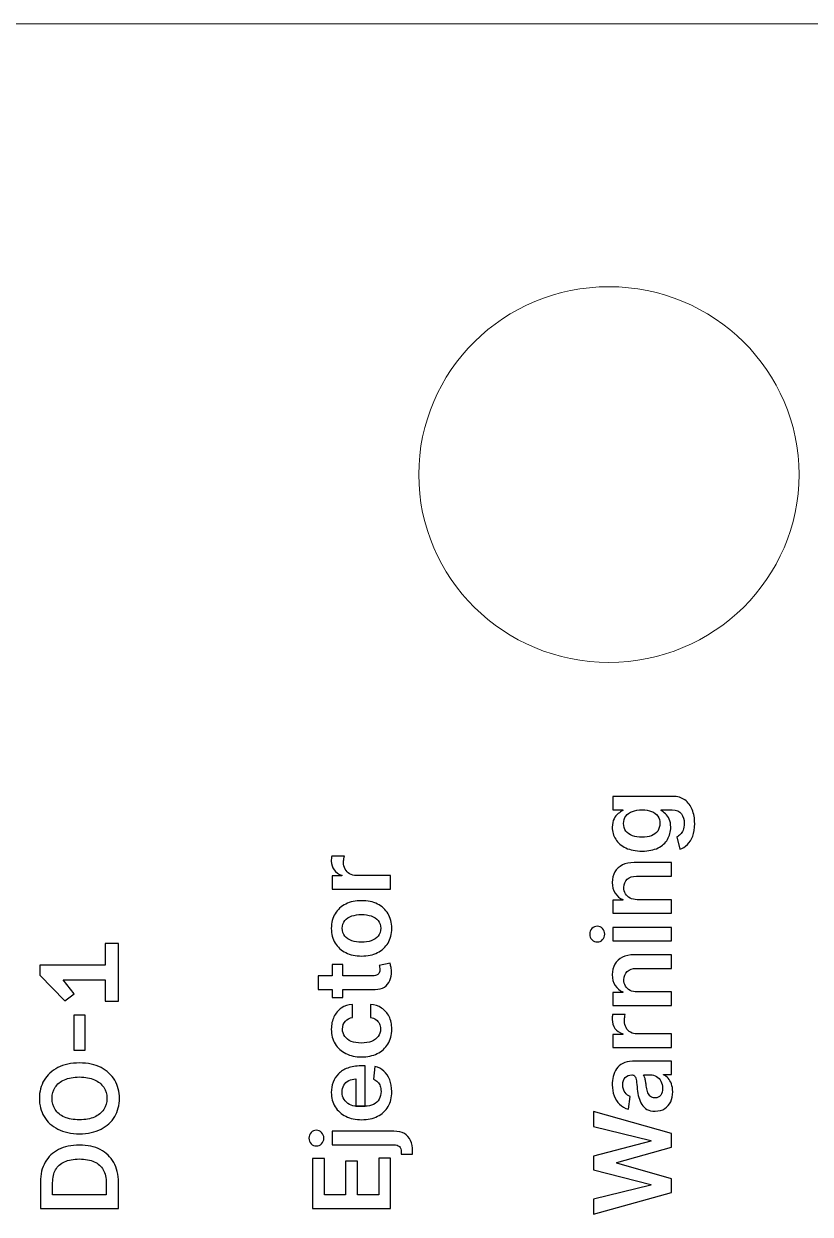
# Model space of a CAD drawing. Header units: millimetres. Extents: x -62 to 62, y -18 to 19.
# Drawn here: x -30.59 to -20.12, y 2.67 to 18.52 of the extents above; entities that cross this region are included whole.
import ezdxf
from ezdxf.lldxf.tags import DXFTag

# ---------------------------------------------------------------- set-up
doc = ezdxf.new("R2010")
doc.units = ezdxf.units.MM
doc.header["$MEASUREMENT"] = 0
doc.layers.add('Layer 1', color=7, linetype='Continuous')
tags = doc.linetypes.add('New Line14', pattern=[0.2, 0.1, -0.1]).pattern_tags.tags
tags[6:7] = [DXFTag(74, 4), DXFTag(75, 0), DXFTag(340, '0'), DXFTag(46, 1.0), DXFTag(50, 0.0), DXFTag(44, 0.0), DXFTag(45, 0.0)]
tags[4:5] = [DXFTag(74, 4), DXFTag(75, 0), DXFTag(340, '0'), DXFTag(46, 1.0), DXFTag(50, 0.0), DXFTag(44, 0.0), DXFTag(45, 0.0)]
tags = doc.linetypes.add('New Line21', pattern=[0.2, 0.1, -0.1]).pattern_tags.tags
tags[6:7] = [DXFTag(74, 4), DXFTag(75, 0), DXFTag(340, '0'), DXFTag(46, 1.0), DXFTag(50, 0.0), DXFTag(44, 0.0), DXFTag(45, 0.0)]
tags[4:5] = [DXFTag(74, 4), DXFTag(75, 0), DXFTag(340, '0'), DXFTag(46, 1.0), DXFTag(50, 0.0), DXFTag(44, 0.0), DXFTag(45, 0.0)]

msp = doc.modelspace()

# ---------------------------------------------------------------- linework, layer by layer
at = {"layer": 'Layer 1', "color": 1, "linetype": 'New Line21', "lineweight": 5}
msp.add_open_spline([(-50.809, 18.516), (-50.809, 18.516), (50.768, 18.516), (50.768, 18.516)], degree=3, dxfattribs=at)
at = {"layer": 'Layer 1', "color": 1, "linetype": 'New Line14', "lineweight": 5}
msp.add_open_spline([(-25.329, 12.515), (-25.329, 13.896), (-24.196, 15.016), (-22.797, 15.016), (-22.797, 15.016), (-21.399, 15.016), (-20.265, 13.896), (-20.265, 12.515), (-20.265, 12.515), (-20.265, 11.134), (-21.399, 10.014), (-22.797, 10.014), (-22.797, 10.014), (-24.196, 10.014), (-25.329, 11.134), (-25.329, 12.515)], degree=3, knots=[0, 0, 0, 0, 0.2, 0.2, 0.2, 0.2, 0.4, 0.4, 0.4, 0.4, 0.6, 0.6, 0.6, 0.6, 1, 1, 1, 1], dxfattribs=at)
at = {"layer": 'Layer 1'}
for points, knots in [([(-21.655, 7.868), (-21.655, 7.803), (-21.664, 7.747), (-21.682, 7.7), (-21.682, 7.7), (-21.7, 7.654), (-21.723, 7.616), (-21.753, 7.588), (-21.753, 7.588), (-21.783, 7.559), (-21.816, 7.54), (-21.852, 7.529), (-21.852, 7.529), (-21.852, 7.529), (-21.892, 7.692), (-21.892, 7.692), (-21.892, 7.692), (-21.877, 7.699), (-21.862, 7.71), (-21.847, 7.724), (-21.847, 7.724), (-21.832, 7.738), (-21.819, 7.757), (-21.809, 7.781), (-21.809, 7.781), (-21.799, 7.805), (-21.794, 7.835), (-21.794, 7.871), (-21.794, 7.871), (-21.794, 7.923), (-21.807, 7.965), (-21.832, 7.999), (-21.832, 7.999), (-21.857, 8.033), (-21.898, 8.05), (-21.956, 8.05), (-21.956, 8.05), (-21.956, 8.05), (-22.103, 8.05), (-22.103, 8.05), (-22.103, 8.05), (-22.103, 8.05), (-22.103, 8.041), (-22.103, 8.041), (-22.103, 8.041), (-22.084, 8.031), (-22.065, 8.018), (-22.045, 8), (-22.045, 8), (-22.025, 7.982), (-22.008, 7.958), (-21.995, 7.929), (-21.995, 7.929), (-21.981, 7.9), (-21.974, 7.863), (-21.974, 7.819), (-21.974, 7.819), (-21.974, 7.76), (-21.989, 7.707), (-22.017, 7.658), (-22.017, 7.658), (-22.045, 7.611), (-22.087, 7.573), (-22.143, 7.544), (-22.143, 7.544), (-22.2, 7.516), (-22.27, 7.502), (-22.356, 7.502), (-22.356, 7.502), (-22.441, 7.502), (-22.513, 7.516), (-22.572, 7.544), (-22.572, 7.544), (-22.631, 7.573), (-22.676, 7.611), (-22.707, 7.659), (-22.707, 7.659), (-22.737, 7.707), (-22.753, 7.761), (-22.753, 7.82), (-22.753, 7.82), (-22.753, 7.865), (-22.745, 7.902), (-22.729, 7.931), (-22.729, 7.931), (-22.714, 7.96), (-22.696, 7.984), (-22.674, 8.001), (-22.674, 8.001), (-22.653, 8.018), (-22.633, 8.032), (-22.614, 8.041), (-22.614, 8.041), (-22.614, 8.041), (-22.614, 8.051), (-22.614, 8.051), (-22.614, 8.051), (-22.614, 8.051), (-22.743, 8.051), (-22.743, 8.051), (-22.743, 8.051), (-22.743, 8.051), (-22.743, 8.23), (-22.743, 8.23), (-22.743, 8.23), (-22.743, 8.23), (-21.951, 8.23), (-21.951, 8.23), (-21.951, 8.23), (-21.884, 8.23), (-21.829, 8.214), (-21.785, 8.183), (-21.785, 8.183), (-21.742, 8.151), (-21.709, 8.108), (-21.688, 8.054), (-21.688, 8.054), (-21.666, 7.999), (-21.655, 7.938), (-21.655, 7.868)], [0, 0, 0, 0, 0.032258, 0.032258, 0.032258, 0.032258, 0.064516, 0.064516, 0.064516, 0.064516, 0.096774, 0.096774, 0.096774, 0.096774, 0.129032, 0.129032, 0.129032, 0.129032, 0.16129, 0.16129, 0.16129, 0.16129, 0.193548, 0.193548, 0.193548, 0.193548, 0.225806, 0.225806, 0.225806, 0.225806, 0.258065, 0.258065, 0.258065, 0.258065, 0.290323, 0.290323, 0.290323, 0.290323, 0.322581, 0.322581, 0.322581, 0.322581, 0.354839, 0.354839, 0.354839, 0.354839, 0.387097, 0.387097, 0.387097, 0.387097, 0.419355, 0.419355, 0.419355, 0.419355, 0.451613, 0.451613, 0.451613, 0.451613, 0.483871, 0.483871, 0.483871, 0.483871, 0.516129, 0.516129, 0.516129, 0.516129, 0.548387, 0.548387, 0.548387, 0.548387, 0.580645, 0.580645, 0.580645, 0.580645, 0.612903, 0.612903, 0.612903, 0.612903, 0.645161, 0.645161, 0.645161, 0.645161, 0.677419, 0.677419, 0.677419, 0.677419, 0.709677, 0.709677, 0.709677, 0.709677, 0.741935, 0.741935, 0.741935, 0.741935, 0.774194, 0.774194, 0.774194, 0.774194, 0.806452, 0.806452, 0.806452, 0.806452, 0.83871, 0.83871, 0.83871, 0.83871, 0.870968, 0.870968, 0.870968, 0.870968, 0.903226, 0.903226, 0.903226, 0.903226, 0.935484, 0.935484, 0.935484, 0.935484, 1, 1, 1, 1]), ([(-22.119, 7.87), (-22.119, 7.908), (-22.128, 7.941), (-22.147, 7.968), (-22.147, 7.968), (-22.166, 7.995), (-22.193, 8.016), (-22.229, 8.03), (-22.229, 8.03), (-22.264, 8.044), (-22.307, 8.051), (-22.357, 8.051), (-22.357, 8.051), (-22.405, 8.051), (-22.448, 8.044), (-22.485, 8.03), (-22.485, 8.03), (-22.522, 8.016), (-22.551, 7.996), (-22.571, 7.969), (-22.571, 7.969), (-22.592, 7.942), (-22.602, 7.909), (-22.602, 7.87), (-22.602, 7.87), (-22.602, 7.829), (-22.592, 7.796), (-22.57, 7.769), (-22.57, 7.769), (-22.549, 7.742), (-22.519, 7.721), (-22.482, 7.707), (-22.482, 7.707), (-22.446, 7.694), (-22.404, 7.687), (-22.357, 7.687), (-22.357, 7.687), (-22.309, 7.687), (-22.267, 7.694), (-22.231, 7.707), (-22.231, 7.707), (-22.196, 7.721), (-22.168, 7.742), (-22.148, 7.769), (-22.148, 7.769), (-22.128, 7.796), (-22.119, 7.83), (-22.119, 7.87)], [0, 0, 0, 0, 0.076923, 0.076923, 0.076923, 0.076923, 0.153846, 0.153846, 0.153846, 0.153846, 0.230769, 0.230769, 0.230769, 0.230769, 0.307692, 0.307692, 0.307692, 0.307692, 0.384615, 0.384615, 0.384615, 0.384615, 0.461538, 0.461538, 0.461538, 0.461538, 0.538462, 0.538462, 0.538462, 0.538462, 0.615385, 0.615385, 0.615385, 0.615385, 0.692308, 0.692308, 0.692308, 0.692308, 0.769231, 0.769231, 0.769231, 0.769231, 0.846154, 0.846154, 0.846154, 0.846154, 1, 1, 1, 1]), ([(-25.704, 6.996), (-25.704, 6.996), (-26.483, 6.996), (-26.483, 6.996), (-26.483, 6.996), (-26.483, 6.996), (-26.483, 7.172), (-26.483, 7.172), (-26.483, 7.172), (-26.483, 7.172), (-26.354, 7.172), (-26.354, 7.172), (-26.354, 7.172), (-26.354, 7.172), (-26.354, 7.18), (-26.354, 7.18), (-26.354, 7.18), (-26.398, 7.194), (-26.433, 7.218), (-26.457, 7.252), (-26.457, 7.252), (-26.482, 7.287), (-26.494, 7.326), (-26.494, 7.37), (-26.494, 7.37), (-26.494, 7.38), (-26.494, 7.391), (-26.493, 7.404), (-26.493, 7.404), (-26.492, 7.416), (-26.491, 7.427), (-26.489, 7.435), (-26.489, 7.435), (-26.489, 7.435), (-26.32, 7.435), (-26.32, 7.435), (-26.32, 7.435), (-26.323, 7.428), (-26.326, 7.415), (-26.328, 7.399), (-26.328, 7.399), (-26.33, 7.382), (-26.331, 7.366), (-26.331, 7.351), (-26.331, 7.351), (-26.331, 7.318), (-26.324, 7.288), (-26.309, 7.262), (-26.309, 7.262), (-26.295, 7.236), (-26.275, 7.215), (-26.25, 7.2), (-26.25, 7.2), (-26.225, 7.185), (-26.195, 7.178), (-26.162, 7.178), (-26.162, 7.178), (-26.162, 7.178), (-25.704, 7.178), (-25.704, 7.178), (-25.704, 7.178), (-25.704, 7.178), (-25.704, 6.996), (-25.704, 6.996)], [0, 0, 0, 0, 0.058824, 0.058824, 0.058824, 0.058824, 0.117647, 0.117647, 0.117647, 0.117647, 0.176471, 0.176471, 0.176471, 0.176471, 0.235294, 0.235294, 0.235294, 0.235294, 0.294118, 0.294118, 0.294118, 0.294118, 0.352941, 0.352941, 0.352941, 0.352941, 0.411765, 0.411765, 0.411765, 0.411765, 0.470588, 0.470588, 0.470588, 0.470588, 0.529412, 0.529412, 0.529412, 0.529412, 0.588235, 0.588235, 0.588235, 0.588235, 0.647059, 0.647059, 0.647059, 0.647059, 0.705882, 0.705882, 0.705882, 0.705882, 0.764706, 0.764706, 0.764706, 0.764706, 0.823529, 0.823529, 0.823529, 0.823529, 0.882353, 0.882353, 0.882353, 0.882353, 1, 1, 1, 1]), ([(-22.42, 6.855), (-22.42, 6.855), (-21.963, 6.855), (-21.963, 6.855), (-21.963, 6.855), (-21.963, 6.855), (-21.963, 6.674), (-21.963, 6.674), (-21.963, 6.674), (-21.963, 6.674), (-22.743, 6.674), (-22.743, 6.674), (-22.743, 6.674), (-22.743, 6.674), (-22.743, 6.847), (-22.743, 6.847), (-22.743, 6.847), (-22.743, 6.847), (-22.61, 6.847), (-22.61, 6.847), (-22.61, 6.847), (-22.61, 6.847), (-22.61, 6.856), (-22.61, 6.856), (-22.61, 6.856), (-22.654, 6.874), (-22.688, 6.902), (-22.714, 6.941), (-22.714, 6.941), (-22.74, 6.98), (-22.753, 7.028), (-22.753, 7.086), (-22.753, 7.086), (-22.753, 7.139), (-22.741, 7.185), (-22.718, 7.224), (-22.718, 7.224), (-22.695, 7.264), (-22.662, 7.295), (-22.618, 7.317), (-22.618, 7.317), (-22.575, 7.339), (-22.522, 7.349), (-22.459, 7.349), (-22.459, 7.349), (-22.459, 7.349), (-21.963, 7.349), (-21.963, 7.349), (-21.963, 7.349), (-21.963, 7.349), (-21.963, 7.168), (-21.963, 7.168), (-21.963, 7.168), (-21.963, 7.168), (-22.431, 7.168), (-22.431, 7.168), (-22.431, 7.168), (-22.483, 7.168), (-22.524, 7.154), (-22.553, 7.128), (-22.553, 7.128), (-22.583, 7.101), (-22.598, 7.065), (-22.598, 7.018), (-22.598, 7.018), (-22.598, 6.986), (-22.59, 6.958), (-22.576, 6.933), (-22.576, 6.933), (-22.562, 6.909), (-22.542, 6.89), (-22.516, 6.876), (-22.516, 6.876), (-22.489, 6.862), (-22.458, 6.855), (-22.42, 6.855)], [0, 0, 0, 0, 0.05, 0.05, 0.05, 0.05, 0.1, 0.1, 0.1, 0.1, 0.15, 0.15, 0.15, 0.15, 0.2, 0.2, 0.2, 0.2, 0.25, 0.25, 0.25, 0.25, 0.3, 0.3, 0.3, 0.3, 0.35, 0.35, 0.35, 0.35, 0.4, 0.4, 0.4, 0.4, 0.45, 0.45, 0.45, 0.45, 0.5, 0.5, 0.5, 0.5, 0.55, 0.55, 0.55, 0.55, 0.6, 0.6, 0.6, 0.6, 0.65, 0.65, 0.65, 0.65, 0.7, 0.7, 0.7, 0.7, 0.75, 0.75, 0.75, 0.75, 0.8, 0.8, 0.8, 0.8, 0.85, 0.85, 0.85, 0.85, 0.9, 0.9, 0.9, 0.9, 1, 1, 1, 1]), ([(-25.689, 6.473), (-25.689, 6.398), (-25.706, 6.333), (-25.739, 6.278), (-25.739, 6.278), (-25.773, 6.223), (-25.82, 6.18), (-25.88, 6.15), (-25.88, 6.15), (-25.94, 6.12), (-26.01, 6.105), (-26.091, 6.105), (-26.091, 6.105), (-26.171, 6.105), (-26.242, 6.12), (-26.302, 6.15), (-26.302, 6.15), (-26.363, 6.18), (-26.41, 6.223), (-26.443, 6.278), (-26.443, 6.278), (-26.477, 6.333), (-26.494, 6.398), (-26.494, 6.473), (-26.494, 6.473), (-26.494, 6.549), (-26.477, 6.614), (-26.443, 6.669), (-26.443, 6.669), (-26.41, 6.724), (-26.363, 6.767), (-26.302, 6.797), (-26.302, 6.797), (-26.242, 6.827), (-26.171, 6.842), (-26.091, 6.842), (-26.091, 6.842), (-26.01, 6.842), (-25.94, 6.827), (-25.88, 6.797), (-25.88, 6.797), (-25.82, 6.767), (-25.773, 6.724), (-25.739, 6.669), (-25.739, 6.669), (-25.706, 6.614), (-25.689, 6.549), (-25.689, 6.473)], [0, 0, 0, 0, 0.076923, 0.076923, 0.076923, 0.076923, 0.153846, 0.153846, 0.153846, 0.153846, 0.230769, 0.230769, 0.230769, 0.230769, 0.307692, 0.307692, 0.307692, 0.307692, 0.384615, 0.384615, 0.384615, 0.384615, 0.461538, 0.461538, 0.461538, 0.461538, 0.538462, 0.538462, 0.538462, 0.538462, 0.615385, 0.615385, 0.615385, 0.615385, 0.692308, 0.692308, 0.692308, 0.692308, 0.769231, 0.769231, 0.769231, 0.769231, 0.846154, 0.846154, 0.846154, 0.846154, 1, 1, 1, 1]), ([(-25.836, 6.474), (-25.836, 6.515), (-25.847, 6.549), (-25.87, 6.577), (-25.87, 6.577), (-25.893, 6.604), (-25.924, 6.625), (-25.962, 6.638), (-25.962, 6.638), (-26.001, 6.651), (-26.044, 6.658), (-26.091, 6.658), (-26.091, 6.658), (-26.139, 6.658), (-26.182, 6.651), (-26.221, 6.638), (-26.221, 6.638), (-26.259, 6.625), (-26.29, 6.604), (-26.314, 6.577), (-26.314, 6.577), (-26.336, 6.549), (-26.348, 6.515), (-26.348, 6.474), (-26.348, 6.474), (-26.348, 6.433), (-26.336, 6.398), (-26.314, 6.37), (-26.314, 6.37), (-26.29, 6.343), (-26.259, 6.322), (-26.221, 6.308), (-26.221, 6.308), (-26.182, 6.295), (-26.139, 6.288), (-26.091, 6.288), (-26.091, 6.288), (-26.044, 6.288), (-26.001, 6.295), (-25.962, 6.308), (-25.962, 6.308), (-25.924, 6.322), (-25.893, 6.343), (-25.87, 6.37), (-25.87, 6.37), (-25.847, 6.398), (-25.836, 6.433), (-25.836, 6.474)], [0, 0, 0, 0, 0.076923, 0.076923, 0.076923, 0.076923, 0.153846, 0.153846, 0.153846, 0.153846, 0.230769, 0.230769, 0.230769, 0.230769, 0.307692, 0.307692, 0.307692, 0.307692, 0.384615, 0.384615, 0.384615, 0.384615, 0.461538, 0.461538, 0.461538, 0.461538, 0.538462, 0.538462, 0.538462, 0.538462, 0.615385, 0.615385, 0.615385, 0.615385, 0.692308, 0.692308, 0.692308, 0.692308, 0.769231, 0.769231, 0.769231, 0.769231, 0.846154, 0.846154, 0.846154, 0.846154, 1, 1, 1, 1]), ([(-22.853, 6.397), (-22.853, 6.368), (-22.863, 6.343), (-22.882, 6.323), (-22.882, 6.323), (-22.902, 6.302), (-22.925, 6.292), (-22.953, 6.292), (-22.953, 6.292), (-22.98, 6.292), (-23.004, 6.302), (-23.023, 6.323), (-23.023, 6.323), (-23.043, 6.343), (-23.053, 6.368), (-23.053, 6.397), (-23.053, 6.397), (-23.053, 6.426), (-23.043, 6.451), (-23.023, 6.471), (-23.023, 6.471), (-23.004, 6.492), (-22.98, 6.502), (-22.953, 6.502), (-22.953, 6.502), (-22.925, 6.502), (-22.902, 6.492), (-22.882, 6.471), (-22.882, 6.471), (-22.863, 6.451), (-22.853, 6.426), (-22.853, 6.397)], [0, 0, 0, 0, 0.111111, 0.111111, 0.111111, 0.111111, 0.222222, 0.222222, 0.222222, 0.222222, 0.333333, 0.333333, 0.333333, 0.333333, 0.444444, 0.444444, 0.444444, 0.444444, 0.555556, 0.555556, 0.555556, 0.555556, 0.666667, 0.666667, 0.666667, 0.666667, 0.777778, 0.777778, 0.777778, 0.777778, 1, 1, 1, 1]), ([(-21.963, 6.306), (-21.963, 6.306), (-22.743, 6.306), (-22.743, 6.306), (-22.743, 6.306), (-22.743, 6.306), (-22.743, 6.487), (-22.743, 6.487), (-22.743, 6.487), (-22.743, 6.487), (-21.963, 6.487), (-21.963, 6.487), (-21.963, 6.487), (-21.963, 6.487), (-21.963, 6.306), (-21.963, 6.306)], [0, 0, 0, 0, 0.2, 0.2, 0.2, 0.2, 0.4, 0.4, 0.4, 0.4, 0.6, 0.6, 0.6, 0.6, 1, 1, 1, 1]), ([(-29.329, 5.504), (-29.329, 5.504), (-29.506, 5.504), (-29.506, 5.504), (-29.506, 5.504), (-29.506, 5.504), (-29.506, 5.79), (-29.506, 5.79), (-29.506, 5.79), (-29.506, 5.79), (-30.067, 5.79), (-30.067, 5.79), (-30.067, 5.79), (-30.067, 5.79), (-29.917, 5.6), (-29.917, 5.6), (-29.917, 5.6), (-29.917, 5.6), (-30.044, 5.509), (-30.044, 5.509), (-30.044, 5.509), (-30.044, 5.509), (-30.374, 5.851), (-30.374, 5.851), (-30.374, 5.851), (-30.374, 5.851), (-30.374, 5.985), (-30.374, 5.985), (-30.374, 5.985), (-30.374, 5.985), (-29.506, 5.985), (-29.506, 5.985), (-29.506, 5.985), (-29.506, 5.985), (-29.506, 6.27), (-29.506, 6.27), (-29.506, 6.27), (-29.506, 6.27), (-29.329, 6.27), (-29.329, 6.27), (-29.329, 6.27), (-29.329, 6.27), (-29.329, 5.504), (-29.329, 5.504)], [0, 0, 0, 0, 0.083333, 0.083333, 0.083333, 0.083333, 0.166667, 0.166667, 0.166667, 0.166667, 0.25, 0.25, 0.25, 0.25, 0.333333, 0.333333, 0.333333, 0.333333, 0.416667, 0.416667, 0.416667, 0.416667, 0.5, 0.5, 0.5, 0.5, 0.583333, 0.583333, 0.583333, 0.583333, 0.666667, 0.666667, 0.666667, 0.666667, 0.75, 0.75, 0.75, 0.75, 0.833333, 0.833333, 0.833333, 0.833333, 1, 1, 1, 1]), ([(-22.42, 5.627), (-22.42, 5.627), (-21.963, 5.627), (-21.963, 5.627), (-21.963, 5.627), (-21.963, 5.627), (-21.963, 5.446), (-21.963, 5.446), (-21.963, 5.446), (-21.963, 5.446), (-22.743, 5.446), (-22.743, 5.446), (-22.743, 5.446), (-22.743, 5.446), (-22.743, 5.619), (-22.743, 5.619), (-22.743, 5.619), (-22.743, 5.619), (-22.61, 5.619), (-22.61, 5.619), (-22.61, 5.619), (-22.61, 5.619), (-22.61, 5.628), (-22.61, 5.628), (-22.61, 5.628), (-22.654, 5.646), (-22.688, 5.674), (-22.714, 5.713), (-22.714, 5.713), (-22.74, 5.752), (-22.753, 5.8), (-22.753, 5.858), (-22.753, 5.858), (-22.753, 5.911), (-22.741, 5.957), (-22.718, 5.997), (-22.718, 5.997), (-22.695, 6.036), (-22.662, 6.067), (-22.618, 6.089), (-22.618, 6.089), (-22.575, 6.111), (-22.522, 6.122), (-22.459, 6.121), (-22.459, 6.121), (-22.459, 6.121), (-21.963, 6.121), (-21.963, 6.121), (-21.963, 6.121), (-21.963, 6.121), (-21.963, 5.94), (-21.963, 5.94), (-21.963, 5.94), (-21.963, 5.94), (-22.431, 5.94), (-22.431, 5.94), (-22.431, 5.94), (-22.483, 5.94), (-22.524, 5.927), (-22.553, 5.9), (-22.553, 5.9), (-22.583, 5.873), (-22.598, 5.837), (-22.598, 5.79), (-22.598, 5.79), (-22.598, 5.758), (-22.59, 5.73), (-22.576, 5.705), (-22.576, 5.705), (-22.562, 5.681), (-22.542, 5.662), (-22.516, 5.648), (-22.516, 5.648), (-22.489, 5.634), (-22.458, 5.627), (-22.42, 5.627)], [0, 0, 0, 0, 0.05, 0.05, 0.05, 0.05, 0.1, 0.1, 0.1, 0.1, 0.15, 0.15, 0.15, 0.15, 0.2, 0.2, 0.2, 0.2, 0.25, 0.25, 0.25, 0.25, 0.3, 0.3, 0.3, 0.3, 0.35, 0.35, 0.35, 0.35, 0.4, 0.4, 0.4, 0.4, 0.45, 0.45, 0.45, 0.45, 0.5, 0.5, 0.5, 0.5, 0.55, 0.55, 0.55, 0.55, 0.6, 0.6, 0.6, 0.6, 0.65, 0.65, 0.65, 0.65, 0.7, 0.7, 0.7, 0.7, 0.75, 0.75, 0.75, 0.75, 0.8, 0.8, 0.8, 0.8, 0.85, 0.85, 0.85, 0.85, 0.9, 0.9, 0.9, 0.9, 1, 1, 1, 1]), ([(-26.67, 5.661), (-26.67, 5.661), (-26.67, 5.842), (-26.67, 5.842), (-26.67, 5.842), (-26.67, 5.842), (-26.483, 5.842), (-26.483, 5.842), (-26.483, 5.842), (-26.483, 5.842), (-26.483, 5.994), (-26.483, 5.994), (-26.483, 5.994), (-26.483, 5.994), (-26.341, 5.994), (-26.341, 5.994), (-26.341, 5.994), (-26.341, 5.994), (-26.341, 5.842), (-26.341, 5.842), (-26.341, 5.842), (-26.341, 5.842), (-25.939, 5.842), (-25.939, 5.842), (-25.939, 5.842), (-25.914, 5.842), (-25.895, 5.846), (-25.882, 5.853), (-25.882, 5.853), (-25.869, 5.861), (-25.86, 5.871), (-25.855, 5.883), (-25.855, 5.883), (-25.851, 5.896), (-25.848, 5.91), (-25.848, 5.925), (-25.848, 5.925), (-25.848, 5.936), (-25.849, 5.946), (-25.851, 5.956), (-25.851, 5.956), (-25.852, 5.965), (-25.854, 5.973), (-25.855, 5.978), (-25.855, 5.978), (-25.855, 5.978), (-25.712, 6.008), (-25.712, 6.008), (-25.712, 6.008), (-25.709, 5.999), (-25.705, 5.985), (-25.701, 5.967), (-25.701, 5.967), (-25.697, 5.949), (-25.694, 5.927), (-25.694, 5.902), (-25.694, 5.902), (-25.692, 5.856), (-25.699, 5.815), (-25.714, 5.779), (-25.714, 5.779), (-25.73, 5.742), (-25.754, 5.713), (-25.786, 5.692), (-25.786, 5.692), (-25.819, 5.671), (-25.86, 5.661), (-25.908, 5.661), (-25.908, 5.661), (-25.908, 5.661), (-26.341, 5.661), (-26.341, 5.661), (-26.341, 5.661), (-26.341, 5.661), (-26.341, 5.552), (-26.341, 5.552), (-26.341, 5.552), (-26.341, 5.552), (-26.483, 5.552), (-26.483, 5.552), (-26.483, 5.552), (-26.483, 5.552), (-26.483, 5.661), (-26.483, 5.661), (-26.483, 5.661), (-26.483, 5.661), (-26.67, 5.661), (-26.67, 5.661)], [0, 0, 0, 0, 0.043478, 0.043478, 0.043478, 0.043478, 0.086957, 0.086957, 0.086957, 0.086957, 0.130435, 0.130435, 0.130435, 0.130435, 0.173913, 0.173913, 0.173913, 0.173913, 0.217391, 0.217391, 0.217391, 0.217391, 0.26087, 0.26087, 0.26087, 0.26087, 0.304348, 0.304348, 0.304348, 0.304348, 0.347826, 0.347826, 0.347826, 0.347826, 0.391304, 0.391304, 0.391304, 0.391304, 0.434783, 0.434783, 0.434783, 0.434783, 0.478261, 0.478261, 0.478261, 0.478261, 0.521739, 0.521739, 0.521739, 0.521739, 0.565217, 0.565217, 0.565217, 0.565217, 0.608696, 0.608696, 0.608696, 0.608696, 0.652174, 0.652174, 0.652174, 0.652174, 0.695652, 0.695652, 0.695652, 0.695652, 0.73913, 0.73913, 0.73913, 0.73913, 0.782609, 0.782609, 0.782609, 0.782609, 0.826087, 0.826087, 0.826087, 0.826087, 0.869565, 0.869565, 0.869565, 0.869565, 0.913043, 0.913043, 0.913043, 0.913043, 1, 1, 1, 1]), ([(-25.689, 5.131), (-25.689, 5.054), (-25.706, 4.988), (-25.74, 4.933), (-25.74, 4.933), (-25.774, 4.878), (-25.822, 4.836), (-25.882, 4.806), (-25.882, 4.806), (-25.942, 4.777), (-26.012, 4.762), (-26.091, 4.762), (-26.091, 4.762), (-26.17, 4.762), (-26.24, 4.777), (-26.3, 4.807), (-26.3, 4.807), (-26.361, 4.838), (-26.409, 4.88), (-26.442, 4.935), (-26.442, 4.935), (-26.476, 4.99), (-26.494, 5.055), (-26.494, 5.13), (-26.494, 5.13), (-26.494, 5.193), (-26.482, 5.248), (-26.459, 5.296), (-26.459, 5.296), (-26.436, 5.344), (-26.403, 5.383), (-26.361, 5.412), (-26.361, 5.412), (-26.319, 5.441), (-26.27, 5.457), (-26.213, 5.461), (-26.213, 5.461), (-26.213, 5.461), (-26.213, 5.287), (-26.213, 5.287), (-26.213, 5.287), (-26.251, 5.281), (-26.282, 5.264), (-26.307, 5.237), (-26.307, 5.237), (-26.333, 5.211), (-26.345, 5.176), (-26.345, 5.133), (-26.345, 5.133), (-26.345, 5.096), (-26.335, 5.063), (-26.315, 5.035), (-26.315, 5.035), (-26.295, 5.007), (-26.266, 4.985), (-26.229, 4.969), (-26.229, 4.969), (-26.191, 4.954), (-26.146, 4.946), (-26.094, 4.946), (-26.094, 4.946), (-26.041, 4.946), (-25.995, 4.954), (-25.957, 4.969), (-25.957, 4.969), (-25.919, 4.985), (-25.89, 5.006), (-25.869, 5.034), (-25.869, 5.034), (-25.849, 5.062), (-25.838, 5.095), (-25.838, 5.133), (-25.838, 5.133), (-25.838, 5.159), (-25.844, 5.183), (-25.854, 5.204), (-25.854, 5.204), (-25.864, 5.226), (-25.88, 5.244), (-25.899, 5.258), (-25.899, 5.258), (-25.919, 5.272), (-25.942, 5.282), (-25.971, 5.287), (-25.971, 5.287), (-25.971, 5.287), (-25.971, 5.461), (-25.971, 5.461), (-25.971, 5.461), (-25.915, 5.457), (-25.867, 5.441), (-25.824, 5.413), (-25.824, 5.413), (-25.782, 5.385), (-25.748, 5.347), (-25.725, 5.3), (-25.725, 5.3), (-25.701, 5.252), (-25.689, 5.196), (-25.689, 5.131)], [0, 0, 0, 0, 0.038462, 0.038462, 0.038462, 0.038462, 0.076923, 0.076923, 0.076923, 0.076923, 0.115385, 0.115385, 0.115385, 0.115385, 0.153846, 0.153846, 0.153846, 0.153846, 0.192308, 0.192308, 0.192308, 0.192308, 0.230769, 0.230769, 0.230769, 0.230769, 0.269231, 0.269231, 0.269231, 0.269231, 0.307692, 0.307692, 0.307692, 0.307692, 0.346154, 0.346154, 0.346154, 0.346154, 0.384615, 0.384615, 0.384615, 0.384615, 0.423077, 0.423077, 0.423077, 0.423077, 0.461538, 0.461538, 0.461538, 0.461538, 0.5, 0.5, 0.5, 0.5, 0.538462, 0.538462, 0.538462, 0.538462, 0.576923, 0.576923, 0.576923, 0.576923, 0.615385, 0.615385, 0.615385, 0.615385, 0.653846, 0.653846, 0.653846, 0.653846, 0.692308, 0.692308, 0.692308, 0.692308, 0.730769, 0.730769, 0.730769, 0.730769, 0.769231, 0.769231, 0.769231, 0.769231, 0.807692, 0.807692, 0.807692, 0.807692, 0.846154, 0.846154, 0.846154, 0.846154, 0.884615, 0.884615, 0.884615, 0.884615, 0.923077, 0.923077, 0.923077, 0.923077, 1, 1, 1, 1]), ([(-29.924, 5.316), (-29.924, 5.316), (-29.773, 5.316), (-29.773, 5.316), (-29.773, 5.316), (-29.773, 5.316), (-29.773, 4.854), (-29.773, 4.854), (-29.773, 4.854), (-29.773, 4.854), (-29.924, 4.854), (-29.924, 4.854), (-29.924, 4.854), (-29.924, 4.854), (-29.924, 5.316), (-29.924, 5.316)], [0, 0, 0, 0, 0.2, 0.2, 0.2, 0.2, 0.4, 0.4, 0.4, 0.4, 0.6, 0.6, 0.6, 0.6, 1, 1, 1, 1]), ([(-21.963, 4.886), (-21.963, 4.886), (-22.743, 4.886), (-22.743, 4.886), (-22.743, 4.886), (-22.743, 4.886), (-22.743, 5.062), (-22.743, 5.062), (-22.743, 5.062), (-22.743, 5.062), (-22.613, 5.062), (-22.613, 5.062), (-22.613, 5.062), (-22.613, 5.062), (-22.613, 5.07), (-22.613, 5.07), (-22.613, 5.07), (-22.658, 5.084), (-22.692, 5.108), (-22.717, 5.142), (-22.717, 5.142), (-22.742, 5.177), (-22.754, 5.216), (-22.754, 5.26), (-22.754, 5.26), (-22.754, 5.27), (-22.753, 5.281), (-22.752, 5.294), (-22.752, 5.294), (-22.752, 5.306), (-22.75, 5.317), (-22.749, 5.325), (-22.749, 5.325), (-22.749, 5.325), (-22.58, 5.325), (-22.58, 5.325), (-22.58, 5.325), (-22.582, 5.318), (-22.585, 5.306), (-22.587, 5.289), (-22.587, 5.289), (-22.589, 5.272), (-22.59, 5.257), (-22.59, 5.241), (-22.59, 5.241), (-22.59, 5.208), (-22.583, 5.178), (-22.569, 5.152), (-22.569, 5.152), (-22.555, 5.126), (-22.535, 5.105), (-22.509, 5.09), (-22.509, 5.09), (-22.484, 5.075), (-22.454, 5.068), (-22.422, 5.068), (-22.422, 5.068), (-22.422, 5.068), (-21.963, 5.068), (-21.963, 5.068), (-21.963, 5.068), (-21.963, 5.068), (-21.963, 4.886), (-21.963, 4.886)], [0, 0, 0, 0, 0.058824, 0.058824, 0.058824, 0.058824, 0.117647, 0.117647, 0.117647, 0.117647, 0.176471, 0.176471, 0.176471, 0.176471, 0.235294, 0.235294, 0.235294, 0.235294, 0.294118, 0.294118, 0.294118, 0.294118, 0.352941, 0.352941, 0.352941, 0.352941, 0.411765, 0.411765, 0.411765, 0.411765, 0.470588, 0.470588, 0.470588, 0.470588, 0.529412, 0.529412, 0.529412, 0.529412, 0.588235, 0.588235, 0.588235, 0.588235, 0.647059, 0.647059, 0.647059, 0.647059, 0.705882, 0.705882, 0.705882, 0.705882, 0.764706, 0.764706, 0.764706, 0.764706, 0.823529, 0.823529, 0.823529, 0.823529, 0.882353, 0.882353, 0.882353, 0.882353, 1, 1, 1, 1]), ([(-29.848, 4.681), (-29.736, 4.681), (-29.64, 4.661), (-29.561, 4.619), (-29.561, 4.619), (-29.481, 4.578), (-29.42, 4.522), (-29.378, 4.451), (-29.378, 4.451), (-29.336, 4.38), (-29.315, 4.3), (-29.315, 4.21), (-29.315, 4.21), (-29.315, 4.12), (-29.336, 4.04), (-29.378, 3.968), (-29.378, 3.968), (-29.421, 3.897), (-29.482, 3.841), (-29.561, 3.8), (-29.561, 3.8), (-29.641, 3.759), (-29.737, 3.738), (-29.848, 3.738), (-29.848, 3.738), (-29.96, 3.738), (-30.056, 3.759), (-30.136, 3.8), (-30.136, 3.8), (-30.215, 3.841), (-30.276, 3.897), (-30.319, 3.968), (-30.319, 3.968), (-30.361, 4.04), (-30.382, 4.12), (-30.382, 4.21), (-30.382, 4.21), (-30.382, 4.3), (-30.361, 4.38), (-30.319, 4.451), (-30.319, 4.451), (-30.276, 4.522), (-30.215, 4.578), (-30.136, 4.619), (-30.136, 4.619), (-30.056, 4.661), (-29.96, 4.681), (-29.848, 4.681)], [0, 0, 0, 0, 0.076923, 0.076923, 0.076923, 0.076923, 0.153846, 0.153846, 0.153846, 0.153846, 0.230769, 0.230769, 0.230769, 0.230769, 0.307692, 0.307692, 0.307692, 0.307692, 0.384615, 0.384615, 0.384615, 0.384615, 0.461538, 0.461538, 0.461538, 0.461538, 0.538462, 0.538462, 0.538462, 0.538462, 0.615385, 0.615385, 0.615385, 0.615385, 0.692308, 0.692308, 0.692308, 0.692308, 0.769231, 0.769231, 0.769231, 0.769231, 0.846154, 0.846154, 0.846154, 0.846154, 1, 1, 1, 1]), ([(-25.689, 4.3), (-25.689, 4.223), (-25.705, 4.156), (-25.738, 4.1), (-25.738, 4.1), (-25.771, 4.044), (-25.817, 4.001), (-25.877, 3.971), (-25.877, 3.971), (-25.937, 3.941), (-26.008, 3.926), (-26.089, 3.926), (-26.089, 3.926), (-26.169, 3.926), (-26.24, 3.941), (-26.3, 3.971), (-26.3, 3.971), (-26.361, 4.001), (-26.409, 4.044), (-26.442, 4.098), (-26.442, 4.098), (-26.476, 4.153), (-26.494, 4.217), (-26.494, 4.29), (-26.494, 4.29), (-26.494, 4.338), (-26.486, 4.382), (-26.47, 4.424), (-26.47, 4.424), (-26.455, 4.467), (-26.431, 4.504), (-26.399, 4.537), (-26.399, 4.537), (-26.367, 4.569), (-26.326, 4.595), (-26.276, 4.614), (-26.276, 4.614), (-26.227, 4.633), (-26.168, 4.642), (-26.1, 4.642), (-26.1, 4.642), (-26.1, 4.642), (-26.044, 4.642), (-26.044, 4.642), (-26.044, 4.642), (-26.044, 4.642), (-26.044, 4.106), (-26.044, 4.106), (-26.044, 4.106), (-26.044, 4.106), (-26.167, 4.106), (-26.167, 4.106), (-26.167, 4.106), (-26.167, 4.106), (-26.167, 4.468), (-26.167, 4.468), (-26.167, 4.468), (-26.203, 4.468), (-26.234, 4.46), (-26.261, 4.446), (-26.261, 4.446), (-26.289, 4.431), (-26.311, 4.41), (-26.327, 4.384), (-26.327, 4.384), (-26.343, 4.358), (-26.35, 4.327), (-26.35, 4.293), (-26.35, 4.293), (-26.35, 4.256), (-26.341, 4.223), (-26.323, 4.195), (-26.323, 4.195), (-26.305, 4.167), (-26.282, 4.145), (-26.252, 4.129), (-26.252, 4.129), (-26.223, 4.114), (-26.191, 4.106), (-26.156, 4.106), (-26.156, 4.106), (-26.156, 4.106), (-26.048, 4.106), (-26.048, 4.106), (-26.048, 4.106), (-26.003, 4.106), (-25.964, 4.114), (-25.931, 4.13), (-25.931, 4.13), (-25.899, 4.147), (-25.875, 4.17), (-25.857, 4.199), (-25.857, 4.199), (-25.841, 4.228), (-25.832, 4.263), (-25.832, 4.302), (-25.832, 4.302), (-25.832, 4.329), (-25.836, 4.352), (-25.843, 4.374), (-25.843, 4.374), (-25.851, 4.395), (-25.862, 4.414), (-25.877, 4.429), (-25.877, 4.429), (-25.892, 4.445), (-25.911, 4.457), (-25.932, 4.465), (-25.932, 4.465), (-25.932, 4.465), (-25.913, 4.634), (-25.913, 4.634), (-25.913, 4.634), (-25.868, 4.624), (-25.828, 4.603), (-25.794, 4.573), (-25.794, 4.573), (-25.761, 4.544), (-25.735, 4.505), (-25.716, 4.459), (-25.716, 4.459), (-25.698, 4.412), (-25.689, 4.359), (-25.689, 4.3)], [0, 0, 0, 0, 0.03125, 0.03125, 0.03125, 0.03125, 0.0625, 0.0625, 0.0625, 0.0625, 0.09375, 0.09375, 0.09375, 0.09375, 0.125, 0.125, 0.125, 0.125, 0.15625, 0.15625, 0.15625, 0.15625, 0.1875, 0.1875, 0.1875, 0.1875, 0.21875, 0.21875, 0.21875, 0.21875, 0.25, 0.25, 0.25, 0.25, 0.28125, 0.28125, 0.28125, 0.28125, 0.3125, 0.3125, 0.3125, 0.3125, 0.34375, 0.34375, 0.34375, 0.34375, 0.375, 0.375, 0.375, 0.375, 0.40625, 0.40625, 0.40625, 0.40625, 0.4375, 0.4375, 0.4375, 0.4375, 0.46875, 0.46875, 0.46875, 0.46875, 0.5, 0.5, 0.5, 0.5, 0.53125, 0.53125, 0.53125, 0.53125, 0.5625, 0.5625, 0.5625, 0.5625, 0.59375, 0.59375, 0.59375, 0.59375, 0.625, 0.625, 0.625, 0.625, 0.65625, 0.65625, 0.65625, 0.65625, 0.6875, 0.6875, 0.6875, 0.6875, 0.71875, 0.71875, 0.71875, 0.71875, 0.75, 0.75, 0.75, 0.75, 0.78125, 0.78125, 0.78125, 0.78125, 0.8125, 0.8125, 0.8125, 0.8125, 0.84375, 0.84375, 0.84375, 0.84375, 0.875, 0.875, 0.875, 0.875, 0.90625, 0.90625, 0.90625, 0.90625, 0.9375, 0.9375, 0.9375, 0.9375, 1, 1, 1, 1]), ([(-21.948, 4.298), (-21.948, 4.249), (-21.957, 4.205), (-21.974, 4.166), (-21.974, 4.166), (-21.992, 4.127), (-22.018, 4.096), (-22.053, 4.074), (-22.053, 4.074), (-22.088, 4.051), (-22.131, 4.04), (-22.182, 4.04), (-22.182, 4.04), (-22.226, 4.04), (-22.262, 4.048), (-22.291, 4.064), (-22.291, 4.064), (-22.32, 4.08), (-22.343, 4.102), (-22.36, 4.13), (-22.36, 4.13), (-22.377, 4.157), (-22.39, 4.189), (-22.399, 4.223), (-22.399, 4.223), (-22.409, 4.258), (-22.415, 4.295), (-22.419, 4.332), (-22.419, 4.332), (-22.424, 4.377), (-22.428, 4.414), (-22.432, 4.442), (-22.432, 4.442), (-22.436, 4.47), (-22.442, 4.49), (-22.45, 4.503), (-22.45, 4.503), (-22.458, 4.516), (-22.471, 4.522), (-22.489, 4.522), (-22.489, 4.522), (-22.489, 4.522), (-22.492, 4.522), (-22.492, 4.522), (-22.492, 4.522), (-22.53, 4.522), (-22.56, 4.511), (-22.581, 4.489), (-22.581, 4.489), (-22.602, 4.466), (-22.612, 4.434), (-22.612, 4.392), (-22.612, 4.392), (-22.612, 4.348), (-22.602, 4.312), (-22.583, 4.287), (-22.583, 4.287), (-22.563, 4.261), (-22.54, 4.244), (-22.513, 4.234), (-22.513, 4.234), (-22.513, 4.234), (-22.538, 4.065), (-22.538, 4.065), (-22.538, 4.065), (-22.585, 4.078), (-22.624, 4.1), (-22.656, 4.131), (-22.656, 4.131), (-22.688, 4.162), (-22.713, 4.199), (-22.728, 4.244), (-22.728, 4.244), (-22.745, 4.288), (-22.753, 4.338), (-22.753, 4.391), (-22.753, 4.391), (-22.753, 4.428), (-22.748, 4.465), (-22.739, 4.502), (-22.739, 4.502), (-22.731, 4.539), (-22.716, 4.572), (-22.696, 4.603), (-22.696, 4.603), (-22.676, 4.633), (-22.649, 4.657), (-22.614, 4.676), (-22.614, 4.676), (-22.58, 4.695), (-22.537, 4.704), (-22.485, 4.704), (-22.485, 4.704), (-22.485, 4.704), (-21.963, 4.704), (-21.963, 4.704), (-21.963, 4.704), (-21.963, 4.704), (-21.963, 4.53), (-21.963, 4.53), (-21.963, 4.53), (-21.963, 4.53), (-22.071, 4.53), (-22.071, 4.53), (-22.071, 4.53), (-22.071, 4.53), (-22.071, 4.524), (-22.071, 4.524), (-22.071, 4.524), (-22.049, 4.513), (-22.028, 4.497), (-22.009, 4.477), (-22.009, 4.477), (-21.991, 4.457), (-21.976, 4.432), (-21.965, 4.402), (-21.965, 4.402), (-21.953, 4.372), (-21.948, 4.338), (-21.948, 4.298)], [0, 0, 0, 0, 0.032258, 0.032258, 0.032258, 0.032258, 0.064516, 0.064516, 0.064516, 0.064516, 0.096774, 0.096774, 0.096774, 0.096774, 0.129032, 0.129032, 0.129032, 0.129032, 0.16129, 0.16129, 0.16129, 0.16129, 0.193548, 0.193548, 0.193548, 0.193548, 0.225806, 0.225806, 0.225806, 0.225806, 0.258065, 0.258065, 0.258065, 0.258065, 0.290323, 0.290323, 0.290323, 0.290323, 0.322581, 0.322581, 0.322581, 0.322581, 0.354839, 0.354839, 0.354839, 0.354839, 0.387097, 0.387097, 0.387097, 0.387097, 0.419355, 0.419355, 0.419355, 0.419355, 0.451613, 0.451613, 0.451613, 0.451613, 0.483871, 0.483871, 0.483871, 0.483871, 0.516129, 0.516129, 0.516129, 0.516129, 0.548387, 0.548387, 0.548387, 0.548387, 0.580645, 0.580645, 0.580645, 0.580645, 0.612903, 0.612903, 0.612903, 0.612903, 0.645161, 0.645161, 0.645161, 0.645161, 0.677419, 0.677419, 0.677419, 0.677419, 0.709677, 0.709677, 0.709677, 0.709677, 0.741935, 0.741935, 0.741935, 0.741935, 0.774194, 0.774194, 0.774194, 0.774194, 0.806452, 0.806452, 0.806452, 0.806452, 0.83871, 0.83871, 0.83871, 0.83871, 0.870968, 0.870968, 0.870968, 0.870968, 0.903226, 0.903226, 0.903226, 0.903226, 0.935484, 0.935484, 0.935484, 0.935484, 1, 1, 1, 1]), ([(-29.848, 4.495), (-29.927, 4.495), (-29.994, 4.482), (-30.048, 4.458), (-30.048, 4.458), (-30.102, 4.434), (-30.143, 4.4), (-30.171, 4.358), (-30.171, 4.358), (-30.199, 4.315), (-30.213, 4.266), (-30.213, 4.21), (-30.213, 4.21), (-30.213, 4.154), (-30.199, 4.105), (-30.171, 4.062), (-30.171, 4.062), (-30.143, 4.019), (-30.102, 3.986), (-30.048, 3.961), (-30.048, 3.961), (-29.994, 3.937), (-29.927, 3.925), (-29.848, 3.925), (-29.848, 3.925), (-29.77, 3.925), (-29.703, 3.937), (-29.648, 3.961), (-29.648, 3.961), (-29.594, 3.986), (-29.553, 4.019), (-29.525, 4.062), (-29.525, 4.062), (-29.497, 4.105), (-29.483, 4.154), (-29.483, 4.21), (-29.483, 4.21), (-29.483, 4.266), (-29.497, 4.315), (-29.525, 4.358), (-29.525, 4.358), (-29.553, 4.4), (-29.594, 4.434), (-29.648, 4.458), (-29.648, 4.458), (-29.703, 4.482), (-29.77, 4.495), (-29.848, 4.495)], [0, 0, 0, 0, 0.076923, 0.076923, 0.076923, 0.076923, 0.153846, 0.153846, 0.153846, 0.153846, 0.230769, 0.230769, 0.230769, 0.230769, 0.307692, 0.307692, 0.307692, 0.307692, 0.384615, 0.384615, 0.384615, 0.384615, 0.461538, 0.461538, 0.461538, 0.461538, 0.538462, 0.538462, 0.538462, 0.538462, 0.615385, 0.615385, 0.615385, 0.615385, 0.692308, 0.692308, 0.692308, 0.692308, 0.769231, 0.769231, 0.769231, 0.769231, 0.846154, 0.846154, 0.846154, 0.846154, 1, 1, 1, 1]), ([(-22.083, 4.345), (-22.083, 4.381), (-22.09, 4.413), (-22.105, 4.439), (-22.105, 4.439), (-22.119, 4.466), (-22.139, 4.487), (-22.163, 4.501), (-22.163, 4.501), (-22.188, 4.516), (-22.214, 4.523), (-22.243, 4.523), (-22.243, 4.523), (-22.243, 4.523), (-22.335, 4.523), (-22.335, 4.523), (-22.335, 4.523), (-22.33, 4.517), (-22.326, 4.508), (-22.322, 4.494), (-22.322, 4.494), (-22.317, 4.481), (-22.314, 4.466), (-22.311, 4.449), (-22.311, 4.449), (-22.308, 4.432), (-22.305, 4.416), (-22.303, 4.399), (-22.303, 4.399), (-22.301, 4.383), (-22.299, 4.369), (-22.297, 4.357), (-22.297, 4.357), (-22.293, 4.33), (-22.287, 4.305), (-22.279, 4.284), (-22.279, 4.284), (-22.27, 4.263), (-22.258, 4.246), (-22.243, 4.233), (-22.243, 4.233), (-22.228, 4.221), (-22.209, 4.215), (-22.185, 4.215), (-22.185, 4.215), (-22.151, 4.215), (-22.126, 4.227), (-22.108, 4.252), (-22.108, 4.252), (-22.091, 4.276), (-22.083, 4.307), (-22.083, 4.345)], [0, 0, 0, 0, 0.071429, 0.071429, 0.071429, 0.071429, 0.142857, 0.142857, 0.142857, 0.142857, 0.214286, 0.214286, 0.214286, 0.214286, 0.285714, 0.285714, 0.285714, 0.285714, 0.357143, 0.357143, 0.357143, 0.357143, 0.428571, 0.428571, 0.428571, 0.428571, 0.5, 0.5, 0.5, 0.5, 0.571429, 0.571429, 0.571429, 0.571429, 0.642857, 0.642857, 0.642857, 0.642857, 0.714286, 0.714286, 0.714286, 0.714286, 0.785714, 0.785714, 0.785714, 0.785714, 0.857143, 0.857143, 0.857143, 0.857143, 1, 1, 1, 1]), ([(-21.963, 2.958), (-21.963, 2.958), (-23.002, 2.668), (-23.002, 2.668), (-23.002, 2.668), (-23.002, 2.668), (-23.002, 2.868), (-23.002, 2.868), (-23.002, 2.868), (-23.002, 2.868), (-22.239, 3.053), (-22.239, 3.053), (-22.239, 3.053), (-22.239, 3.053), (-22.239, 3.062), (-22.239, 3.062), (-22.239, 3.062), (-22.239, 3.062), (-23.002, 3.26), (-23.002, 3.26), (-23.002, 3.26), (-23.002, 3.26), (-23.002, 3.442), (-23.002, 3.442), (-23.002, 3.442), (-23.002, 3.442), (-22.238, 3.64), (-22.238, 3.64), (-22.238, 3.64), (-22.238, 3.64), (-22.238, 3.649), (-22.238, 3.649), (-22.238, 3.649), (-22.238, 3.649), (-23.002, 3.834), (-23.002, 3.834), (-23.002, 3.834), (-23.002, 3.834), (-23.002, 4.034), (-23.002, 4.034), (-23.002, 4.034), (-23.002, 4.034), (-21.963, 3.744), (-21.963, 3.744), (-21.963, 3.744), (-21.963, 3.744), (-21.963, 3.561), (-21.963, 3.561), (-21.963, 3.561), (-21.963, 3.561), (-22.692, 3.355), (-22.692, 3.355), (-22.692, 3.355), (-22.692, 3.355), (-22.692, 3.347), (-22.692, 3.347), (-22.692, 3.347), (-22.692, 3.347), (-21.963, 3.141), (-21.963, 3.141), (-21.963, 3.141), (-21.963, 3.141), (-21.963, 2.958), (-21.963, 2.958)], [0, 0, 0, 0, 0.058824, 0.058824, 0.058824, 0.058824, 0.117647, 0.117647, 0.117647, 0.117647, 0.176471, 0.176471, 0.176471, 0.176471, 0.235294, 0.235294, 0.235294, 0.235294, 0.294118, 0.294118, 0.294118, 0.294118, 0.352941, 0.352941, 0.352941, 0.352941, 0.411765, 0.411765, 0.411765, 0.411765, 0.470588, 0.470588, 0.470588, 0.470588, 0.529412, 0.529412, 0.529412, 0.529412, 0.588235, 0.588235, 0.588235, 0.588235, 0.647059, 0.647059, 0.647059, 0.647059, 0.705882, 0.705882, 0.705882, 0.705882, 0.764706, 0.764706, 0.764706, 0.764706, 0.823529, 0.823529, 0.823529, 0.823529, 0.882353, 0.882353, 0.882353, 0.882353, 1, 1, 1, 1]), ([(-26.594, 3.681), (-26.594, 3.652), (-26.604, 3.627), (-26.623, 3.607), (-26.623, 3.607), (-26.642, 3.586), (-26.666, 3.576), (-26.693, 3.576), (-26.693, 3.576), (-26.721, 3.576), (-26.745, 3.586), (-26.764, 3.607), (-26.764, 3.607), (-26.783, 3.627), (-26.793, 3.652), (-26.793, 3.681), (-26.793, 3.681), (-26.793, 3.71), (-26.783, 3.734), (-26.764, 3.755), (-26.764, 3.755), (-26.745, 3.776), (-26.721, 3.786), (-26.693, 3.786), (-26.693, 3.786), (-26.666, 3.786), (-26.642, 3.776), (-26.623, 3.755), (-26.623, 3.755), (-26.604, 3.734), (-26.594, 3.71), (-26.594, 3.681)], [0, 0, 0, 0, 0.111111, 0.111111, 0.111111, 0.111111, 0.222222, 0.222222, 0.222222, 0.222222, 0.333333, 0.333333, 0.333333, 0.333333, 0.444444, 0.444444, 0.444444, 0.444444, 0.555556, 0.555556, 0.555556, 0.555556, 0.666667, 0.666667, 0.666667, 0.666667, 0.777778, 0.777778, 0.777778, 0.777778, 1, 1, 1, 1]), ([(-26.483, 3.591), (-26.483, 3.591), (-26.483, 3.772), (-26.483, 3.772), (-26.483, 3.772), (-26.483, 3.772), (-25.66, 3.772), (-25.66, 3.772), (-25.66, 3.772), (-25.604, 3.772), (-25.557, 3.762), (-25.521, 3.741), (-25.521, 3.741), (-25.484, 3.72), (-25.457, 3.689), (-25.439, 3.65), (-25.439, 3.65), (-25.421, 3.61), (-25.412, 3.562), (-25.412, 3.505), (-25.412, 3.505), (-25.412, 3.498), (-25.412, 3.492), (-25.412, 3.486), (-25.412, 3.486), (-25.412, 3.481), (-25.413, 3.474), (-25.413, 3.468), (-25.413, 3.468), (-25.413, 3.468), (-25.563, 3.468), (-25.563, 3.468), (-25.563, 3.468), (-25.562, 3.473), (-25.562, 3.477), (-25.562, 3.481), (-25.562, 3.481), (-25.562, 3.485), (-25.562, 3.49), (-25.562, 3.494), (-25.562, 3.494), (-25.562, 3.529), (-25.57, 3.554), (-25.587, 3.568), (-25.587, 3.568), (-25.605, 3.583), (-25.629, 3.591), (-25.662, 3.591), (-25.662, 3.591), (-25.662, 3.591), (-26.483, 3.591), (-26.483, 3.591)], [0, 0, 0, 0, 0.071429, 0.071429, 0.071429, 0.071429, 0.142857, 0.142857, 0.142857, 0.142857, 0.214286, 0.214286, 0.214286, 0.214286, 0.285714, 0.285714, 0.285714, 0.285714, 0.357143, 0.357143, 0.357143, 0.357143, 0.428571, 0.428571, 0.428571, 0.428571, 0.5, 0.5, 0.5, 0.5, 0.571429, 0.571429, 0.571429, 0.571429, 0.642857, 0.642857, 0.642857, 0.642857, 0.714286, 0.714286, 0.714286, 0.714286, 0.785714, 0.785714, 0.785714, 0.785714, 0.857143, 0.857143, 0.857143, 0.857143, 1, 1, 1, 1]), ([(-29.329, 3.09), (-29.329, 3.09), (-29.329, 2.742), (-29.329, 2.742), (-29.329, 2.742), (-29.329, 2.742), (-30.368, 2.742), (-30.368, 2.742), (-30.368, 2.742), (-30.368, 2.742), (-30.368, 3.097), (-30.368, 3.097), (-30.368, 3.097), (-30.368, 3.199), (-30.347, 3.286), (-30.305, 3.359), (-30.305, 3.359), (-30.264, 3.433), (-30.205, 3.489), (-30.127, 3.529), (-30.127, 3.529), (-30.05, 3.568), (-29.957, 3.588), (-29.849, 3.588), (-29.849, 3.588), (-29.741, 3.588), (-29.648, 3.568), (-29.57, 3.528), (-29.57, 3.528), (-29.493, 3.489), (-29.433, 3.432), (-29.391, 3.357), (-29.391, 3.357), (-29.35, 3.283), (-29.329, 3.194), (-29.329, 3.09)], [0, 0, 0, 0, 0.1, 0.1, 0.1, 0.1, 0.2, 0.2, 0.2, 0.2, 0.3, 0.3, 0.3, 0.3, 0.4, 0.4, 0.4, 0.4, 0.5, 0.5, 0.5, 0.5, 0.6, 0.6, 0.6, 0.6, 0.7, 0.7, 0.7, 0.7, 0.8, 0.8, 0.8, 0.8, 1, 1, 1, 1]), ([(-29.492, 2.928), (-29.492, 2.928), (-29.492, 3.081), (-29.492, 3.081), (-29.492, 3.081), (-29.492, 3.152), (-29.505, 3.212), (-29.531, 3.26), (-29.531, 3.26), (-29.558, 3.307), (-29.598, 3.343), (-29.651, 3.367), (-29.651, 3.367), (-29.703, 3.391), (-29.77, 3.403), (-29.849, 3.403), (-29.849, 3.403), (-29.929, 3.403), (-29.995, 3.391), (-30.047, 3.367), (-30.047, 3.367), (-30.1, 3.343), (-30.139, 3.308), (-30.165, 3.26), (-30.165, 3.26), (-30.192, 3.214), (-30.205, 3.156), (-30.205, 3.086), (-30.205, 3.086), (-30.205, 3.086), (-30.205, 2.928), (-30.205, 2.928), (-30.205, 2.928), (-30.205, 2.928), (-29.492, 2.928), (-29.492, 2.928)], [0, 0, 0, 0, 0.1, 0.1, 0.1, 0.1, 0.2, 0.2, 0.2, 0.2, 0.3, 0.3, 0.3, 0.3, 0.4, 0.4, 0.4, 0.4, 0.5, 0.5, 0.5, 0.5, 0.6, 0.6, 0.6, 0.6, 0.7, 0.7, 0.7, 0.7, 0.8, 0.8, 0.8, 0.8, 1, 1, 1, 1]), ([(-25.704, 2.742), (-25.704, 2.742), (-26.743, 2.742), (-26.743, 2.742), (-26.743, 2.742), (-26.743, 2.742), (-26.743, 3.409), (-26.743, 3.409), (-26.743, 3.409), (-26.743, 3.409), (-26.585, 3.409), (-26.585, 3.409), (-26.585, 3.409), (-26.585, 3.409), (-26.585, 2.928), (-26.585, 2.928), (-26.585, 2.928), (-26.585, 2.928), (-26.303, 2.928), (-26.303, 2.928), (-26.303, 2.928), (-26.303, 2.928), (-26.303, 3.375), (-26.303, 3.375), (-26.303, 3.375), (-26.303, 3.375), (-26.146, 3.375), (-26.146, 3.375), (-26.146, 3.375), (-26.146, 3.375), (-26.146, 2.928), (-26.146, 2.928), (-26.146, 2.928), (-26.146, 2.928), (-25.862, 2.928), (-25.862, 2.928), (-25.862, 2.928), (-25.862, 2.928), (-25.862, 3.413), (-25.862, 3.413), (-25.862, 3.413), (-25.862, 3.413), (-25.704, 3.413), (-25.704, 3.413), (-25.704, 3.413), (-25.704, 3.413), (-25.704, 2.742), (-25.704, 2.742)], [0, 0, 0, 0, 0.076923, 0.076923, 0.076923, 0.076923, 0.153846, 0.153846, 0.153846, 0.153846, 0.230769, 0.230769, 0.230769, 0.230769, 0.307692, 0.307692, 0.307692, 0.307692, 0.384615, 0.384615, 0.384615, 0.384615, 0.461538, 0.461538, 0.461538, 0.461538, 0.538462, 0.538462, 0.538462, 0.538462, 0.615385, 0.615385, 0.615385, 0.615385, 0.692308, 0.692308, 0.692308, 0.692308, 0.769231, 0.769231, 0.769231, 0.769231, 0.846154, 0.846154, 0.846154, 0.846154, 1, 1, 1, 1])]:
    msp.add_open_spline(points, degree=3, knots=knots, dxfattribs=at)

doc.saveas('drawing.dxf')
